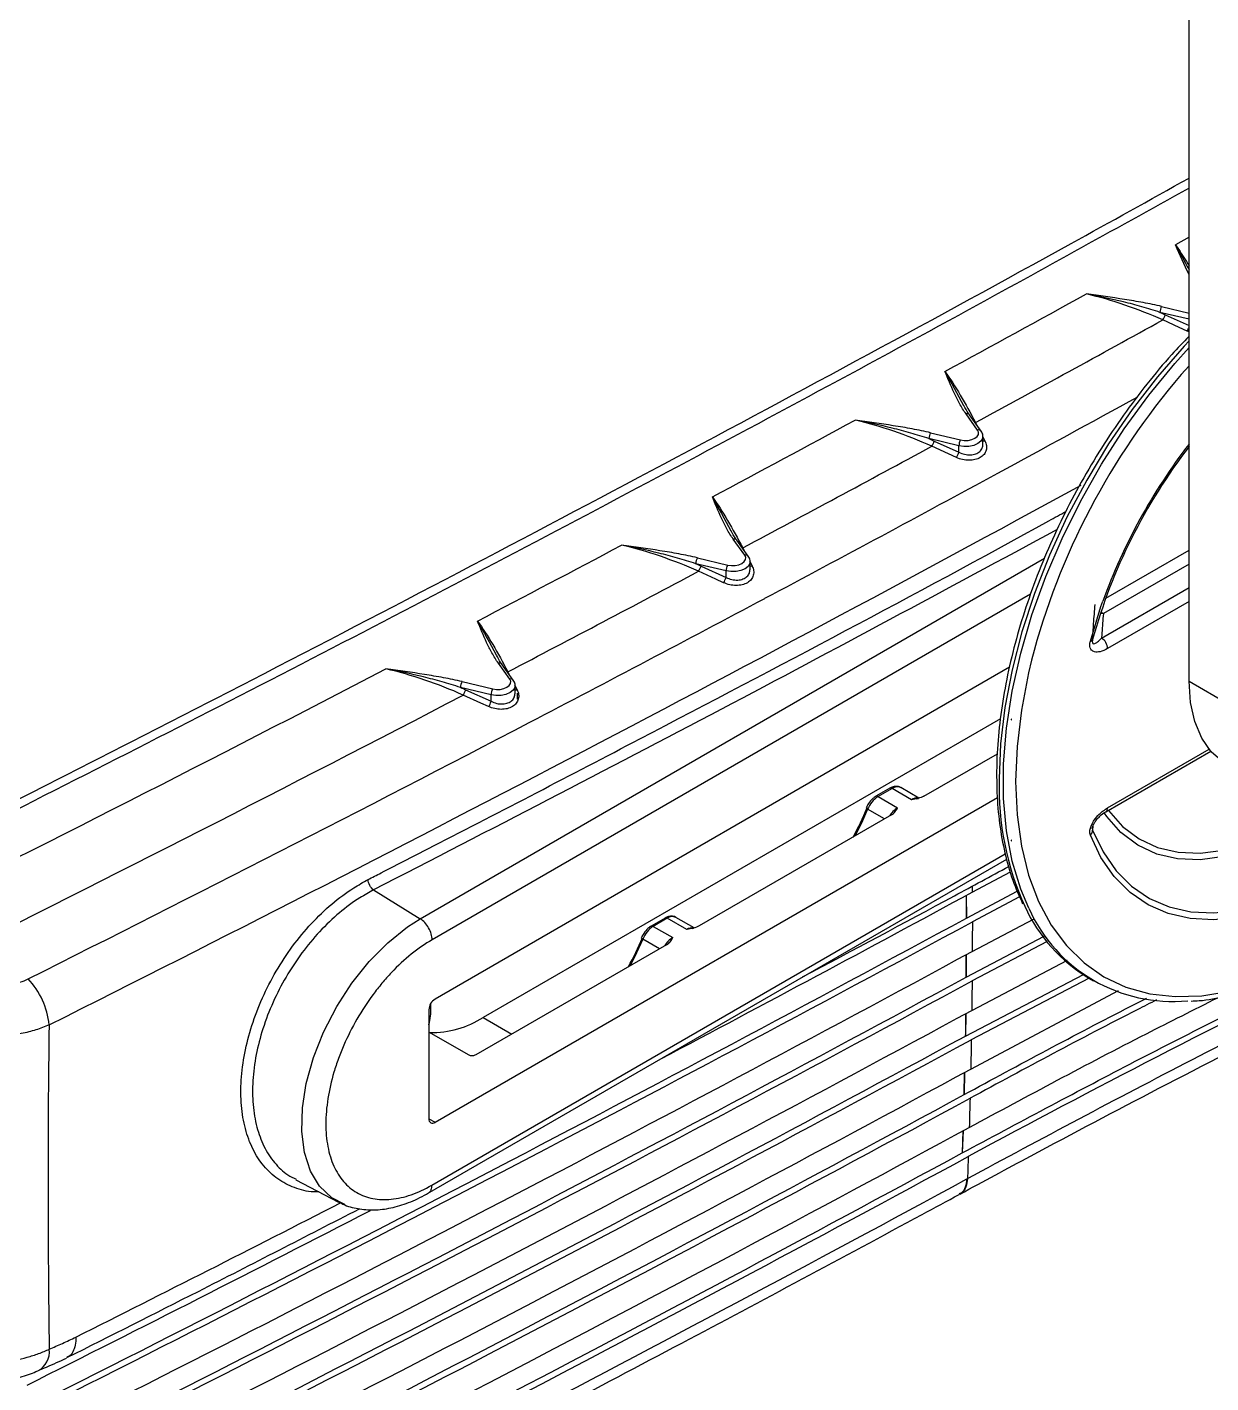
# Model space of a CAD drawing. Extents: x 14.8 to 109.8, y 1.6 to 86.6.
# Drawn here: x 20.906 to 24.984, y 4.463 to 9.132 of the extents above; entities that cross this region are included whole.
import ezdxf

# ---------------------------------------------------------------- set-up
doc = ezdxf.new("R2010")
doc.units = 0
doc.header["$MEASUREMENT"] = 0
doc.layers.add('OBJECT', color=7, linetype='CONTINUOUS')

msp = doc.modelspace()

# ---------------------------------------------------------------- linework, layer by layer
at = {"layer": 'OBJECT'}
for p, q in [((24.9089, 6.8791), (24.9089, 12.2887)), ((24.9089, 8.4081), (24.8621, 8.3821)), ((24.9089, 8.1254), (24.8088, 8.1493)), ((24.8145, 8.1696), (24.9089, 8.147)), ((24.8267, 8.1413), (24.9089, 8.1038)), ((24.9089, 8.0827), (24.9024, 8.0847)), ((24.9089, 7.9655), (24.8821, 7.935)), ((24.1806, 7.7439), (24.1408, 7.7995)), ((24.1928, 7.7404), (24.1529, 7.796)), ((24.1719, 7.7696), (24.1731, 7.7698)), ((24.1731, 7.7698), (24.1766, 7.763)), ((24.1161, 7.6897), (24.0129, 7.7144)), ((24.0187, 7.7346), (24.1218, 7.71)), ((24.0309, 7.7063), (24.1161, 7.6676)), ((24.199, 7.6952), (24.199, 7.7217)), ((24.199, 7.7197), (24.2057, 7.7069)), ((24.1161, 7.6676), (24.1161, 7.6897)), ((23.3785, 7.313), (23.339, 7.368)), ((23.3907, 7.3095), (23.3512, 7.3645)), ((23.3701, 7.3382), (23.3713, 7.3384)), ((23.3713, 7.3384), (23.3749, 7.3315)), ((24.6219, 7.1651), (24.9089, 7.3308)), ((22.2603, 6.0612), (24.4106, 7.3026)), ((23.3139, 7.2588), (23.2096, 7.2838)), ((23.2153, 7.304), (23.3197, 7.2791)), ((23.3969, 7.2644), (23.3969, 7.2908)), ((23.3969, 7.289), (23.4036, 7.2762)), ((23.2277, 7.2757), (23.3139, 7.2366)), ((23.3139, 7.2366), (23.3139, 7.2588)), ((24.9089, 7.2823), (24.6137, 7.1118)), ((24.6076, 7.0277), (24.9089, 7.2016)), ((24.3629, 7.1788), (22.3013, 5.9886)), ((24.9089, 7.1531), (24.6285, 6.9912)), ((24.2902, 6.9269), (22.3114, 5.7846)), ((22.5689, 6.8864), (22.5298, 6.9409)), ((22.5811, 6.8829), (22.542, 6.9374)), ((22.5608, 6.9111), (22.5621, 6.9113)), ((22.5621, 6.9113), (22.5658, 6.9042)), ((22.4045, 6.8777), (22.5101, 6.8525)), ((22.5873, 6.8379), (22.5873, 6.8642)), ((24.9089, 6.8791), (25.0433, 6.8016)), ((22.5043, 6.8322), (22.3988, 6.8575)), ((22.4169, 6.8494), (22.5043, 6.8098)), ((22.5043, 6.8098), (22.5043, 6.8322)), ((22.5873, 6.8626), (22.594, 6.8497)), ((22.5938, 6.8378), (22.5945, 6.8175)), ((24.2596, 6.75), (22.4776, 5.7212)), ((24.2964, 6.746), (24.2979, 6.7469)), ((24.2979, 6.7469), (24.2967, 6.7482)), ((24.6223, 6.4295), (24.9837, 6.6382)), ((24.6285, 6.4433), (24.978, 6.645)), ((23.9954, 6.4832), (24.249, 6.6295)), ((23.8783, 6.5105), (23.8302, 6.4827)), ((23.8858, 6.5097), (23.8377, 6.4819)), ((23.953, 6.4709), (23.8858, 6.5097)), ((23.9783, 6.4766), (23.9158, 6.5127)), ((22.3114, 5.36), (24.2488, 6.4784)), ((23.8377, 6.4819), (23.9048, 6.4431)), ((23.971, 6.4743), (23.9766, 6.4751)), ((23.8836, 6.4186), (23.2211, 6.0362)), ((23.8594, 6.4047), (23.8016, 6.438)), ((24.5777, 6.38), (24.5767, 6.3661)), ((24.2979, 6.3304), (24.2964, 6.3315)), ((24.2967, 6.3297), (24.2979, 6.3304)), ((22.2851, 5.1146), (24.2808, 6.2667)), ((22.3003, 5.1437), (24.2758, 6.2841)), ((24.1622, 6.1528), (24.2936, 6.2223)), ((24.1621, 6.1733), (24.1622, 6.1528)), ((22.0998, 6.1604), (22.2603, 6.0612)), ((24.1411, 6.1416), (24.1407, 6.064)), ((24.1417, 6.1419), (24.1419, 6.0633)), ((24.1419, 6.0633), (24.3174, 6.1564)), ((24.3254, 6.1371), (24.1624, 6.0507)), ((23.104, 6.0635), (23.0559, 6.0357)), ((23.1115, 6.0627), (23.0634, 6.0349)), ((23.0634, 6.0349), (23.1305, 5.9961)), ((23.1787, 6.0239), (23.1115, 6.0627)), ((23.204, 6.0296), (23.1415, 6.0657)), ((23.1967, 6.0273), (23.2023, 6.0281)), ((24.1622, 5.9487), (24.3735, 6.0601)), ((23.0852, 5.9577), (23.0274, 5.9911)), ((24.141, 5.8597), (24.4097, 6.0006)), ((24.4205, 5.9829), (24.1616, 5.847)), ((23.1093, 5.9717), (22.4515, 5.5919)), ((24.1401, 5.9369), (24.1398, 5.8604)), ((24.1415, 5.9377), (24.141, 5.8597)), ((24.1605, 5.7456), (24.4902, 5.9179)), ((24.1384, 5.657), (24.5458, 5.8691)), ((24.5654, 5.856), (24.1589, 5.6444)), ((24.5656, 5.8556), (24.5797, 5.8474)), ((24.157, 5.5435), (24.6662, 5.8136)), ((22.2902, 5.7478), (22.2902, 5.3722)), ((22.4776, 5.7212), (22.5765, 5.6641)), ((24.1396, 5.7345), (24.1384, 5.657)), ((22.4288, 5.591), (22.2902, 5.671)), ((24.1346, 5.5316), (24.1326, 5.4563)), ((24.1358, 5.5322), (24.134, 5.4554)), ((22.2902, 5.3722), (22.3114, 5.36)), ((24.1292, 5.3304), (24.1271, 5.2553)), ((24.1303, 5.331), (24.1278, 5.2549)), ((21.8321, 5.1621), (21.9791, 5.0854)), ((24.1173, 5.1121), (24.1194, 5.1133))]:
    msp.add_line(p, q, dxfattribs=at)
at = {"layer": 'OBJECT', "flags": 128}
for points in [[(24.9024, 8.0847), (24.8754, 8.097), (24.8183, 8.1231)], [(24.9089, 8.0512), (24.8919, 8.033), (24.8, 7.9275), (24.713, 7.8148), (24.6315, 7.696), (24.5565, 7.572), (24.4885, 7.4442), (24.4283, 7.3137), (24.3763, 7.1817), (24.3331, 7.0494), (24.2991, 6.9181), (24.2746, 6.7891), (24.2598, 6.6634), (24.2548, 6.5424)], [(24.3566, 6.0974), (24.3291, 6.1624), (24.2998, 6.2589), (24.2801, 6.3636), (24.2702, 6.4757), (24.2702, 6.5941), (24.2801, 6.7176), (24.2998, 6.8451), (24.3291, 6.9754), (24.3678, 7.1073), (24.4154, 7.2396), (24.4715, 7.3711), (24.5357, 7.5004), (24.6073, 7.6264), (24.6856, 7.7479), (24.77, 7.8639), (24.8596, 7.9731), (24.9089, 8.0279)], [(24.199, 7.7212), (24.1979, 7.715), (24.192, 7.7054), (24.1815, 7.6972), (24.1673, 7.6912), (24.1508, 7.6878), (24.1332, 7.6873), (24.1161, 7.6897)], [(24.1218, 7.71), (24.1346, 7.7081), (24.1478, 7.7085), (24.1603, 7.7111), (24.1709, 7.7156), (24.1787, 7.7217), (24.1832, 7.7289), (24.1838, 7.7365), (24.1806, 7.7439)], [(24.1077, 7.6494), (24.0808, 7.6617), (24.0225, 7.6881)], [(23.3969, 7.2903), (23.3957, 7.2841), (23.3898, 7.2745), (23.3793, 7.2663), (23.3652, 7.2603), (23.3486, 7.2569), (23.331, 7.2564), (23.3139, 7.2588)], [(23.3197, 7.2791), (23.3325, 7.2772), (23.3457, 7.2776), (23.3581, 7.2802), (23.3687, 7.2847), (23.3766, 7.2908), (23.381, 7.298), (23.3817, 7.3056), (23.3785, 7.313)], [(23.3056, 7.2184), (23.2786, 7.2306), (23.2193, 7.2575)], [(24.5689, 7.0172), (24.6056, 7.136), (24.6122, 7.1547)], [(24.6137, 7.1118), (24.6068, 7.1127), (24.6039, 7.1135)], [(24.5689, 7.0172), (24.5707, 7.0176), (24.5723, 7.018), (24.5737, 7.0186), (24.5749, 7.0193), (24.5757, 7.0201), (24.5763, 7.0209), (24.5767, 7.0219), (24.5767, 7.0229)], [(24.3665, 6.9514), (24.3562, 6.9085), (24.3314, 6.7799), (24.3164, 6.6547), (24.3114, 6.5342), (24.3164, 6.4194), (24.3314, 6.3115), (24.3562, 6.2116), (24.3905, 6.1205), (24.4341, 6.0392), (24.4866, 5.9685), (24.5473, 5.9089), (24.6159, 5.8612), (24.6914, 5.8257), (24.7734, 5.8028), (24.8609, 5.7928), (24.9531, 5.7957), (25.0491, 5.8114)], [(22.5873, 6.8637), (22.5862, 6.8575), (22.5802, 6.8479), (22.5697, 6.8397), (22.5556, 6.8337), (22.539, 6.8303), (22.5214, 6.8298), (22.5043, 6.8322)], [(22.5101, 6.8525), (22.5229, 6.8506), (22.5361, 6.851), (22.5485, 6.8536), (22.5591, 6.8581), (22.567, 6.8642), (22.5714, 6.8714), (22.5721, 6.879), (22.5689, 6.8864)], [(25.0384, 6.593), (25.0269, 6.6001), (24.9857, 6.636), (24.9527, 6.683), (24.9285, 6.74), (24.9138, 6.8059), (24.9089, 6.8791)], [(22.496, 6.7916), (22.4691, 6.8038), (22.4086, 6.8312)], [(25.7878, 6.5663), (25.7077, 6.47), (25.6224, 6.3805), (25.5337, 6.3003), (25.4429, 6.2303), (25.3509, 6.1713), (25.2588, 6.1241), (25.168, 6.0892), (25.0793, 6.067), (24.994, 6.0579), (24.913, 6.062), (24.8374, 6.0791), (24.768, 6.1091), (24.7058, 6.1516), (24.6514, 6.2062), (24.6056, 6.272), (24.5689, 6.3484)], [(25.4854, 6.5465), (25.4637, 6.5256), (25.3783, 6.4516), (25.2908, 6.3887), (25.2027, 6.3379), (25.1153, 6.2998), (25.0298, 6.2751), (24.9475, 6.2641), (24.8697, 6.267), (24.7976, 6.2838), (24.7322, 6.3141), (24.6744, 6.3576), (24.6252, 6.4136), (24.6178, 6.4242)], [(24.5767, 6.3661), (24.6128, 6.2911), (24.6578, 6.2265), (24.7112, 6.1729), (24.7723, 6.1311), (24.8404, 6.1017), (24.9147, 6.0848), (24.9942, 6.0809), (25.078, 6.0898), (25.165, 6.1116), (25.2543, 6.1458), (25.3446, 6.1922), (25.435, 6.2501), (25.5242, 6.3189), (25.6113, 6.3977), (25.6951, 6.4855), (25.7295, 6.5254)], [(24.6311, 6.4346), (24.6319, 6.4334), (24.6801, 6.3786), (24.7366, 6.336), (24.8007, 6.3063), (24.8714, 6.2899), (24.9475, 6.287), (25.0281, 6.2978), (25.1118, 6.322), (25.1974, 6.3593), (25.2837, 6.4091), (25.3693, 6.4707), (25.4226, 6.5154)], [(23.8016, 6.438), (23.7802, 6.39), (23.7576, 6.3459)], [(22.0007, 5.0765), (21.9555, 5.0998), (21.9137, 5.14), (21.8828, 5.1916), (21.8618, 5.2561), (21.8525, 5.3281), (21.8546, 5.4097), (21.8679, 5.4941), (21.893, 5.5836), (21.9276, 5.671), (21.9728, 5.7585), (22.0248, 5.8388), (22.085, 5.9144), (22.1486, 5.9787), (22.2171, 6.0337), (22.2603, 6.0612), (22.2603, 6.0612), (22.2603, 6.0612)], [(23.0274, 5.9911), (22.999, 5.9289), (22.9833, 5.8989)], [(23.0274, 5.9911), (23.0255, 5.9922), (23.024, 5.9933), (23.023, 5.9942), (23.0225, 5.995), (23.0225, 5.9955)], [(24.1435, 5.1649), (24.1435, 5.1649), (24.1456, 5.1661)]]:
    msp.add_lwpolyline(points, dxfattribs=at)
at = {"layer": 'OBJECT'}
for centre, radius, start, end in [((-29.1714, 105.7698), 111.3731, 298.556743, 298.842632), ((24.8484, 8.149), 0.0396, 148.7587, 179.5858), ((24.7532, 8.1642), 0.077, 327.6927, 342.6639), ((-29.1075, 105.8419), 111.6107, 298.514317, 298.891934), ((24.8383, 8.1254), 0.0759, 327.6297, 338.5663), ((26.7419, 6.333), 2.4546, 139.2598, 165.4076), ((-29.1979, 106.14), 112.1058, 298.474128, 298.754985), ((24.1443, 7.7888), 0.0113, 39.7285, 108.1946), ((-29.9366, 107.181), 112.9785, 298.093773, 298.376937), ((24.0525, 7.7141), 0.0396, 148.76, 179.5836), ((23.9576, 7.7291), 0.0767, 327.7281, 342.7341), ((24.1557, 7.6894), 0.0396, 148.76, 179.5836), ((24.1841, 7.7332), 0.0113, 39.6531, 108.1977), ((24.2028, 7.7211), 0.0144, 254.8257, 281.422), ((-29.8602, 107.2296), 113.1895, 298.052929, 298.4271), ((24.0428, 7.6904), 0.0768, 327.7299, 342.7292), ((26.4453, 6.5032), 1.9395, 142.3874, 164.4578), ((26.5021, 6.4701), 2.0101, 142.4286, 160.0856), ((-29.8114, 107.2724), 113.3937, 298.013783, 298.473872), ((-30.8582, 109.2123), 115.7717, 296.601243, 298.586875), ((-30.6592, 108.5398), 114.5175, 297.634815, 297.915491), ((23.3425, 7.3573), 0.0113, 39.7283, 108.1953), ((23.2492, 7.2835), 0.0396, 148.7599, 179.5859), ((23.382, 7.3023), 0.0113, 39.6499, 108.2009), ((-30.6028, 108.6255), 114.7706, 297.595591, 297.966418), ((23.1546, 7.2983), 0.0765, 327.7667, 342.8015), ((23.3535, 7.2585), 0.0396, 148.7599, 179.5859), ((23.4007, 7.2903), 0.0145, 254.8875, 281.53), ((23.2408, 7.2592), 0.0765, 327.769, 342.796), ((-30.5555, 108.6709), 114.9779, 297.557776, 298.013796), ((24.6339, 7.1445), 0.0385, 222.6071, 238.2084), ((24.5823, 6.9891), 0.0462, 2.6522, 56.7703), ((-31.9591, 111.0456), 117.3404, 296.482996, 297.455829), ((22.5333, 6.9302), 0.0113, 39.7263, 108.1968), ((22.4384, 6.8572), 0.0396, 148.7595, 179.585), ((22.5724, 6.8757), 0.0113, 39.6485, 108.2028), ((-31.8454, 111.0184), 117.4669, 296.514714, 297.507619), ((22.3441, 6.8719), 0.0763, 327.8107, 342.8685), ((22.5439, 6.8319), 0.0396, 148.7576, 179.5869), ((22.5911, 6.8639), 0.0145, 254.9459, 281.6277), ((22.4315, 6.8323), 0.0763, 327.8061, 342.8671), ((-31.6878, 110.8483), 117.4321, 296.608589, 297.55605), ((25.8011, 6.5397), 1.5188, 172.1095, 172.1914), ((25.2381, 6.5124), 0.9837, 178.2555, 204.5281), ((23.8814, 6.5036), 0.00754, 54.3823, 114.3074), ((23.9034, 6.4848), 0.0305, 66.0094, 125.3013), ((23.8869, 6.4047), 0.0916, 122.5672, 158.672), ((23.8333, 6.4758), 0.00755, 54.3839, 114.2942), ((23.9496, 6.3709), 0.085, 121.7929, 148.9871), ((23.9717, 6.4427), 0.0339, 80.9217, 123.6021), ((24.6138, 6.4416), 0.0148, 304.6581, 6.2758), ((22.9176, 6.8067), 0.9545, 330.8905, 337.5917), ((23.8043, 6.4458), 0.00818, 204.013, 251.4489), ((24.5524, 6.3663), 0.0244, 312.6512, 359.549), ((25.2005, 6.4788), 0.916, 189.254, 189.3687), ((-30.0147, 106.1287), 113.7116, 297.839941, 298.453264), ((24.8494, 6.3334), 0.5558, 204.3776, 239.2919), ((24.852, 6.3192), 0.5428, 204.1257, 275.5622), ((-30.9809, 107.8154), 115.7239, 296.629597, 298.446018), ((-30.9753, 107.8303), 115.7552, 296.629603, 298.446011), ((23.1127, 5.9578), 0.0916, 122.5671, 158.6719), ((23.059, 6.029), 0.00735, 53.5198, 115.1898), ((23.1071, 6.0566), 0.00754, 54.3823, 114.3074), ((23.1291, 6.0379), 0.0305, 66.0094, 125.3013), ((23.1975, 5.9957), 0.0339, 80.9217, 123.6021), ((22.1435, 6.3597), 0.9544, 330.89, 337.5921), ((23.1753, 5.9239), 0.085, 121.7924, 148.9877), ((-30.9738, 107.7251), 115.7515, 296.631234, 298.446022), ((-30.9788, 107.6062), 115.7176, 296.633273, 298.446025), ((20.7252, 5.6735), 0.2576, 4.9415, 44.4114), ((-30.9724, 107.6197), 115.7472, 296.633259, 298.446029), ((-30.9709, 107.5135), 115.7418, 296.635669, 298.44603), ((22.3362, 5.7457), 0.0461, 122.6061, 177.3939), ((22.297, 6.0072), 0.3382, 269.4565, 302.2718), ((-30.9753, 107.3923), 115.7048, 296.638473, 298.446021), ((-30.9693, 107.4065), 115.7352, 296.638458, 298.446021), ((-30.9668, 107.2973), 115.7259, 296.641626, 298.446023), ((-30.9711, 107.1749), 115.6868, 296.645217, 298.445998), ((-30.9648, 107.1885), 115.7166, 296.645185, 298.446004), ((22.3031, 5.3701), 0.0131, 170.787, 309.2022), ((-30.9619, 107.0776), 115.7047, 296.649124, 298.445993), ((-30.9659, 106.9534), 115.6629, 296.653511, 298.445964), ((-30.9602, 106.9683), 115.6942, 296.653475, 298.44596), ((-30.9587, 106.8844), 115.6854, 296.657044, 298.444722), ((-31.8953, 109.7342), 117.7781, 296.635473, 297.28125), ((-31.9224, 110.2713), 118.1978, 296.639424, 297.134791), ((20.9064, 4.5712), 0.0766, 298.8369, 5.7242)]:
    msp.add_arc(centre, radius, start, end, dxfattribs=at)
for points, knots in [([(20.7349, 6.4013), (20.7499, 6.4089), (20.8252, 6.4469), (21.141, 6.6068), (21.9197, 7.005), (23.1043, 7.6263), (24.1769, 8.2051), (24.7736, 8.5364), (24.9089, 8.6115)], [0, 0, 0, 0, 0.010594, 0.052969, 0.22247, 0.561523, 0.900577, 1, 1, 1, 1]), ([(24.9089, 8.577), (24.6447, 8.4306), (24.0164, 8.0827), (23.0086, 7.5424), (21.889, 6.9542), (21.1312, 6.5692), (20.7523, 6.3767)], [0, 0, 0, 0, 0.194775, 0.46307, 0.731535, 1, 1, 1, 1]), ([(24.9089, 8.2798), (24.8927, 8.3136), (24.8763, 8.3476), (24.8622, 8.3819), (24.8621, 8.3821)], [0, 0, 0, 0, 0.992687, 1, 1, 1, 1]), ([(24.8621, 8.3821), (24.8623, 8.3819), (24.8773, 8.3551), (24.8932, 8.3258), (24.9089, 8.2968)], [0, 0, 0, 0, 0.009215, 1, 1, 1, 1]), ([(24.8621, 8.3821), (24.8659, 8.3767), (24.8815, 8.3545), (24.8971, 8.329), (24.9089, 8.3097)], [0, 0, 0, 0, 0.241855, 1, 1, 1, 1]), ([(24.8145, 8.1696), (24.7937, 8.1745), (24.7725, 8.1789), (24.7297, 8.1868), (24.7081, 8.1904), (24.6431, 8.2007), (24.5994, 8.2067), (24.5557, 8.2127)], [0, 0, 0, 0, 0.25, 0.25, 0.5, 0.5, 1, 1, 1, 1]), ([(24.8183, 8.1231), (24.7753, 8.1425), (24.7318, 8.1596), (24.644, 8.1896), (24.5999, 8.2023), (24.5557, 8.2127)], [0, 0, 0, 0, 0.5, 0.5, 1, 1, 1, 1]), ([(24.8088, 8.1493), (24.7882, 8.1563), (24.7673, 8.1626), (24.7254, 8.1746), (24.7043, 8.1801), (24.6409, 8.1957), (24.5983, 8.2047), (24.5557, 8.2127)], [0, 0, 0, 0, 0.25, 0.25, 0.5, 0.5, 1, 1, 1, 1]), ([(24.9089, 8.0669), (24.889, 8.0463), (24.8391, 7.9945), (24.7634, 7.9034), (24.6823, 7.7958), (24.6066, 7.6826), (24.5366, 7.5651), (24.4731, 7.4443), (24.4166, 7.321), (24.3674, 7.1964), (24.3261, 7.0714), (24.2929, 6.9471), (24.2682, 6.8245), (24.2522, 6.7045), (24.2465, 6.6151), (24.2461, 6.566), (24.246, 6.5546)], [0, 0, 0, 0, 0.051302, 0.128397, 0.205471, 0.28253, 0.359584, 0.436638, 0.513698, 0.590772, 0.667867, 0.74499, 0.822149, 0.899349, 0.976593, 1, 1, 1, 1]), ([(24.1408, 7.7995), (24.1323, 7.8112), (24.125, 7.8232), (24.1116, 7.8474), (24.1055, 7.8596), (24.0883, 7.8964), (24.0783, 7.9211), (24.0682, 7.9458)], [0, 0, 0, 0, 0.25, 0.25, 0.5, 0.5, 1, 1, 1, 1]), ([(24.0682, 7.9458), (24.0859, 7.9209), (24.1035, 7.8936), (24.1386, 7.8348), (24.1559, 7.8033), (24.1731, 7.7698)], [0, 0, 0, 0, 0.5, 0.5, 1, 1, 1, 1]), ([(24.0682, 7.9458), (24.0683, 7.9456), (24.0889, 7.9089), (24.1106, 7.8688), (24.1322, 7.8289)], [0, 0, 0, 0, 0.006703, 1, 1, 1, 1]), ([(24.1531, 7.7961), (24.1518, 7.7978), (24.1439, 7.8082), (24.1382, 7.8192), (24.1334, 7.8283)], [0, 0, 0, 0, 0.1724395, 1, 1, 1, 1]), ([(24.0187, 7.7346), (23.9978, 7.7396), (23.9765, 7.744), (23.9335, 7.752), (23.9118, 7.7556), (23.8465, 7.7659), (23.8027, 7.772), (23.7587, 7.7781)], [0, 0, 0, 0, 0.25, 0.25, 0.5, 0.5, 1, 1, 1, 1]), ([(24.0225, 7.6881), (23.9794, 7.7076), (23.9357, 7.7248), (23.8475, 7.7549), (23.8032, 7.7676), (23.7587, 7.7781)], [0, 0, 0, 0, 0.5, 0.5, 1, 1, 1, 1]), ([(24.0129, 7.7144), (23.9922, 7.7214), (23.9713, 7.7278), (23.9292, 7.7397), (23.908, 7.7453), (23.8443, 7.761), (23.8015, 7.77), (23.7587, 7.7781)], [0, 0, 0, 0, 0.25, 0.25, 0.5, 0.5, 1, 1, 1, 1]), ([(24.2057, 7.7069), (24.2085, 7.7015), (24.2102, 7.6961), (24.2117, 7.6852), (24.2114, 7.6798), (24.2086, 7.6696), (24.2061, 7.6647), (24.1992, 7.6561), (24.1947, 7.6523), (24.1842, 7.6461), (24.1781, 7.6437), (24.165, 7.6405), (24.1579, 7.6397), (24.1434, 7.6398), (24.136, 7.6407), (24.1215, 7.644), (24.1144, 7.6463), (24.1077, 7.6494)], [0, 0, 0, 0, 0.125, 0.125, 0.25, 0.25, 0.375, 0.375, 0.5, 0.5, 0.625, 0.625, 0.75, 0.75, 0.875, 0.875, 1, 1, 1, 1]), ([(24.1983, 7.7211), (24.1986, 7.7227), (24.1995, 7.7296), (24.1957, 7.7357), (24.1928, 7.7404)], [0, 0, 0, 0, 0.241553, 1, 1, 1, 1]), ([(24.1161, 7.6676), (24.1226, 7.6649), (24.1355, 7.6594), (24.1563, 7.6576), (24.1748, 7.6611), (24.1889, 7.6697), (24.1976, 7.6815), (24.1984, 7.6908), (24.1987, 7.6952)], [0, 0, 0, 0, 0.176346, 0.351786, 0.521899, 0.686975, 0.850904, 1, 1, 1, 1]), ([(23.339, 7.368), (23.3306, 7.3797), (23.3233, 7.3917), (23.31, 7.4158), (23.3039, 7.428), (23.2868, 7.4646), (23.2768, 7.4892), (23.2668, 7.5139)], [0, 0, 0, 0, 0.25, 0.25, 0.5, 0.5, 1, 1, 1, 1]), ([(23.2668, 7.5139), (23.2844, 7.489), (23.302, 7.4618), (23.3369, 7.4032), (23.3542, 7.3718), (23.3713, 7.3384)], [0, 0, 0, 0, 0.5, 0.5, 1, 1, 1, 1]), ([(23.2668, 7.5139), (23.267, 7.5137), (23.2875, 7.477), (23.3091, 7.437), (23.3306, 7.3972)], [0, 0, 0, 0, 0.006692, 1, 1, 1, 1]), ([(24.9157, 5.7776), (24.9251, 5.778), (24.9643, 5.7794), (25.0364, 5.7935), (25.1312, 5.82), (25.2278, 5.8585), (25.3252, 5.9075), (25.4227, 5.9668), (25.5193, 6.036), (25.6143, 6.1144), (25.7068, 6.2012), (25.7963, 6.2959), (25.8818, 6.3976), (25.9628, 6.5054), (26.0386, 6.6186), (26.1085, 6.736), (26.172, 6.8569), (26.2286, 6.9801), (26.2777, 7.1047), (26.3192, 7.2297), (26.3519, 7.3539), (26.3724, 7.4496), (26.3791, 7.5025), (26.3808, 7.5156)], [0, 0, 0, 0, 0.01609, 0.066675, 0.117446, 0.168342, 0.219306, 0.270298, 0.321286, 0.372258, 0.42321, 0.474142, 0.525056, 0.575957, 0.626849, 0.677737, 0.728625, 0.779517, 0.830418, 0.881332, 0.932266, 0.983223, 1, 1, 1, 1]), ([(22.0806, 6.1957), (22.0956, 6.2034), (22.1702, 6.2416), (22.4835, 6.4024), (23.2548, 6.8038), (23.9836, 7.187), (24.4653, 7.4531), (24.4848, 7.4639)], [0, 0, 0, 0, 0.018397, 0.091983, 0.386332, 0.975129, 1, 1, 1, 1]), ([(24.4549, 7.4016), (24.0706, 7.1945), (23.2932, 6.7756), (22.5006, 6.367), (22.0998, 6.1604)], [0, 0, 0, 0, 0.494388, 1, 1, 1, 1]), ([(23.3514, 7.3646), (23.35, 7.3664), (23.3422, 7.3766), (23.3365, 7.3876), (23.3318, 7.3966)], [0, 0, 0, 0, 0.173133, 1, 1, 1, 1]), ([(23.2153, 7.304), (23.1944, 7.309), (23.173, 7.3134), (23.1298, 7.3215), (23.108, 7.3251), (23.0425, 7.3355), (22.9984, 7.3416), (22.9543, 7.3477)], [0, 0, 0, 0, 0.25, 0.25, 0.5, 0.5, 1, 1, 1, 1]), ([(23.2193, 7.2575), (23.1759, 7.277), (23.132, 7.2943), (23.0434, 7.3244), (22.9989, 7.3372), (22.9543, 7.3477)], [0, 0, 0, 0, 0.5, 0.5, 1, 1, 1, 1]), ([(23.2096, 7.2838), (23.1888, 7.2908), (23.1678, 7.2972), (23.1255, 7.3092), (23.1042, 7.3148), (23.0402, 7.3305), (22.9973, 7.3396), (22.9543, 7.3477)], [0, 0, 0, 0, 0.25, 0.25, 0.5, 0.5, 1, 1, 1, 1]), ([(23.3962, 7.2902), (23.3964, 7.2918), (23.3974, 7.2987), (23.3936, 7.3048), (23.3907, 7.3095)], [0, 0, 0, 0, 0.241537, 1, 1, 1, 1]), ([(23.4036, 7.2762), (23.4064, 7.2708), (23.4081, 7.2654), (23.4096, 7.2544), (23.4093, 7.249), (23.4065, 7.2388), (23.404, 7.2339), (23.3971, 7.2252), (23.3926, 7.2214), (23.3821, 7.2152), (23.376, 7.2128), (23.3629, 7.2096), (23.3558, 7.2088), (23.3413, 7.2088), (23.3339, 7.2097), (23.3193, 7.213), (23.3123, 7.2153), (23.3056, 7.2184)], [0, 0, 0, 0, 0.125, 0.125, 0.25, 0.25, 0.375, 0.375, 0.5, 0.5, 0.625, 0.625, 0.75, 0.75, 0.875, 0.875, 1, 1, 1, 1]), ([(23.3139, 7.2366), (23.3204, 7.2338), (23.3334, 7.2283), (23.3541, 7.2266), (23.3726, 7.2302), (23.3867, 7.2388), (23.3955, 7.2506), (23.3962, 7.26), (23.3966, 7.2644)], [0, 0, 0, 0, 0.176199, 0.351498, 0.521482, 0.686517, 0.850524, 1, 1, 1, 1]), ([(24.5767, 7.0229), (24.5779, 7.0409), (24.5804, 7.0812), (24.5835, 7.1215), (24.5853, 7.1437)], [0, 0, 0, 0, 0.447863, 1, 1, 1, 1]), ([(24.6137, 7.1118), (24.612, 7.0898), (24.6099, 7.0618), (24.608, 7.0337), (24.6076, 7.0277)], [0, 0, 0, 0, 0.786048, 1, 1, 1, 1]), ([(22.5298, 6.9409), (22.5214, 6.9526), (22.5142, 6.9645), (22.5009, 6.9885), (22.4948, 7.0006), (22.4779, 7.0372), (22.4679, 7.0617), (22.458, 7.0863)], [0, 0, 0, 0, 0.25, 0.25, 0.5, 0.5, 1, 1, 1, 1]), ([(22.458, 7.0863), (22.4755, 7.0615), (22.493, 7.0344), (22.5278, 6.9759), (22.5451, 6.9446), (22.5621, 6.9113)], [0, 0, 0, 0, 0.5, 0.5, 1, 1, 1, 1]), ([(22.458, 7.0863), (22.4581, 7.086), (22.4785, 7.0495), (22.5001, 7.0095), (22.5216, 6.9698)], [0, 0, 0, 0, 0.006683, 1, 1, 1, 1]), ([(24.6285, 6.9912), (24.6196, 6.9869), (24.6037, 6.9792), (24.5847, 6.9789), (24.5735, 6.9847), (24.568, 6.9936), (24.5662, 7.0043), (24.568, 7.0129), (24.5689, 7.0172)], [0, 0, 0, 0, 0.287076, 0.514337, 0.673472, 0.780844, 0.890501, 1, 1, 1, 1]), ([(24.5767, 7.0229), (24.5764, 7.0212), (24.5759, 7.0188), (24.5756, 7.0152), (24.5759, 7.0128), (24.5769, 7.01), (24.5794, 7.0078), (24.5854, 7.0085), (24.5951, 7.0145), (24.6031, 7.0229), (24.6076, 7.0277)], [0, 0, 0, 0, 0.057325, 0.083534, 0.139629, 0.165801, 0.256078, 0.41171, 0.662734, 1, 1, 1, 1]), ([(22.5422, 6.9375), (22.5408, 6.9392), (22.5331, 6.9494), (22.5274, 6.9603), (22.5228, 6.9692)], [0, 0, 0, 0, 0.173808, 1, 1, 1, 1]), ([(22.4045, 6.8777), (22.3835, 6.8828), (22.362, 6.8871), (22.3186, 6.8952), (22.2967, 6.8989), (22.2309, 6.9093), (22.1867, 6.9155), (22.1424, 6.9217)], [0, 0, 0, 0, 0.25, 0.25, 0.5, 0.5, 1, 1, 1, 1]), ([(22.4086, 6.8312), (22.365, 6.8507), (22.3209, 6.8681), (22.2319, 6.8983), (22.1872, 6.9111), (22.1424, 6.9217)], [0, 0, 0, 0, 0.5, 0.5, 1, 1, 1, 1]), ([(22.3988, 6.8575), (22.3779, 6.8645), (22.3568, 6.8709), (22.3143, 6.883), (22.293, 6.8886), (22.2287, 6.9044), (22.1855, 6.9135), (22.1424, 6.9217)], [0, 0, 0, 0, 0.25, 0.25, 0.5, 0.5, 1, 1, 1, 1]), ([(22.5866, 6.8636), (22.5868, 6.8652), (22.5878, 6.8721), (22.584, 6.8783), (22.5811, 6.8829)], [0, 0, 0, 0, 0.241554, 1, 1, 1, 1]), ([(22.594, 6.8497), (22.5968, 6.8443), (22.5986, 6.8389), (22.6001, 6.828), (22.5997, 6.8225), (22.597, 6.8123), (22.5945, 6.8074), (22.5876, 6.7987), (22.583, 6.7948), (22.5726, 6.7886), (22.5664, 6.7861), (22.5534, 6.7829), (22.5462, 6.7821), (22.5318, 6.7821), (22.5244, 6.783), (22.5098, 6.7862), (22.5028, 6.7886), (22.496, 6.7916)], [0, 0, 0, 0, 0.125, 0.125, 0.25, 0.25, 0.375, 0.375, 0.5, 0.5, 0.625, 0.625, 0.75, 0.75, 0.875, 0.875, 1, 1, 1, 1]), ([(22.5043, 6.8098), (22.5108, 6.8071), (22.5238, 6.8016), (22.5445, 6.7999), (22.563, 6.8035), (22.5771, 6.8122), (22.5859, 6.824), (22.5866, 6.8334), (22.587, 6.8379)], [0, 0, 0, 0, 0.176053, 0.351204, 0.521064, 0.686064, 0.850145, 1, 1, 1, 1]), ([(24.1278, 5.2549), (24.3195, 5.3573), (24.7028, 5.5624), (25.3427, 5.8847), (26.0388, 6.2198), (26.5492, 6.4474), (26.8012, 6.5598)], [0, 0, 0, 0, 0.223741, 0.447601, 0.72731, 1, 1, 1, 1]), ([(26.8426, 6.5565), (26.6084, 6.4538), (26.3765, 6.3494), (25.9175, 6.1372), (25.6904, 6.0293), (25.0165, 5.7006), (24.5772, 5.4746), (24.1484, 5.2422)], [0, 0, 0, 0, 0.25, 0.25, 0.5, 0.5, 1, 1, 1, 1]), ([(24.246, 6.5546), (24.2463, 6.535), (24.247, 6.4781), (24.255, 6.3878), (24.2733, 6.287), (24.2994, 6.194), (24.3238, 6.1391), (24.3357, 6.1123)], [0, 0, 0, 0, 0.117526, 0.340717, 0.564004, 0.787156, 1, 1, 1, 1]), ([(23.9161, 6.512), (23.9155, 6.5125), (23.9113, 6.5162), (23.9004, 6.5174), (23.8882, 6.5156), (23.8811, 6.5119), (23.8783, 6.5105)], [0, 0, 0, 0, 0.067102, 0.425619, 0.779238, 1, 1, 1, 1]), ([(23.8302, 6.4827), (23.8265, 6.4802), (23.8171, 6.4739), (23.8051, 6.4597), (23.7993, 6.4477), (23.7968, 6.4425)], [0, 0, 0, 0, 0.267863, 0.683102, 1, 1, 1, 1]), ([(23.8836, 6.4186), (23.8893, 6.4219), (23.8933, 6.426), (23.8998, 6.4344), (23.9023, 6.4388), (23.9048, 6.4431)], [0, 0, 0, 0, 0.5, 0.5, 1, 1, 1, 1]), ([(23.9954, 6.4832), (23.9897, 6.4799), (23.9827, 6.4776), (23.9681, 6.4738), (23.9605, 6.4724), (23.953, 6.4709)], [0, 0, 0, 0, 0.5, 0.5, 1, 1, 1, 1]), ([(24.5689, 6.3484), (24.5681, 6.3509), (24.5664, 6.3568), (24.5675, 6.3692), (24.5728, 6.3849), (24.5834, 6.4031), (24.6023, 6.4255), (24.6185, 6.4365), (24.6285, 6.4433)], [0, 0, 0, 0, 0.083132, 0.202862, 0.321967, 0.474086, 0.679174, 1, 1, 1, 1]), ([(24.5758, 6.3711), (24.5758, 6.3712), (24.5757, 6.3714), (24.5759, 6.3743), (24.577, 6.3785), (24.5792, 6.3843), (24.5834, 6.3923), (24.5911, 6.4033), (24.6038, 6.4167), (24.6152, 6.4258), (24.6216, 6.4291), (24.6222, 6.4294)], [0, 0, 0, 0, 0.049234, 0.104822, 0.160823, 0.222633, 0.316745, 0.453204, 0.663238, 0.96667, 1, 1, 1, 1]), ([(23.5777, 5.8608), (23.7525, 5.9537), (23.9901, 6.0801), (24.2258, 6.2077), (24.2881, 6.2414)], [0, 0, 0, 0, 0.73551, 1, 1, 1, 1]), ([(21.9107, 5.1211), (21.9047, 5.1209), (21.8748, 5.1197), (21.8263, 5.1333), (21.7682, 5.1627), (21.7196, 5.2077), (21.682, 5.2663), (21.6559, 5.3366), (21.6425, 5.417), (21.6416, 5.5048), (21.6539, 5.598), (21.6785, 5.6935), (21.7152, 5.7888), (21.7625, 5.881), (21.8195, 5.9675), (21.8844, 6.046), (21.9555, 6.1137), (22.0218, 6.1635), (22.0641, 6.1866), (22.0806, 6.1957)], [0, 0, 0, 0, 0.015764, 0.078788, 0.141781, 0.204773, 0.26773, 0.330687, 0.393628, 0.456568, 0.519498, 0.582429, 0.645328, 0.708227, 0.771072, 0.833917, 0.896721, 0.959526, 1, 1, 1, 1]), ([(22.0998, 6.1604), (22.0949, 6.1638), (22.0901, 6.1694), (22.0831, 6.1823), (22.0809, 6.1895), (22.0806, 6.1957)], [0, 0, 0, 0, 0.5, 0.5, 1, 1, 1, 1]), ([(22.0998, 6.1604), (22.0998, 6.1604), (22.0849, 6.1518), (22.0434, 6.13), (21.981, 6.0829), (21.9132, 6.0188), (21.8511, 5.9439), (21.797, 5.8619), (21.7517, 5.7737), (21.717, 5.6834), (21.6934, 5.5919), (21.6819, 5.5036), (21.6827, 5.4193), (21.6956, 5.343), (21.7205, 5.2754), (21.7567, 5.2203), (21.7947, 5.1822), (21.8232, 5.1687), (21.8331, 5.164)], [0, 0, 0, 0, 0.000002, 0.045417, 0.114894, 0.186384, 0.255917, 0.327472, 0.397085, 0.468723, 0.538388, 0.610076, 0.679757, 0.751459, 0.821148, 0.892857, 0.962564, 1, 1, 1, 1]), ([(23.1418, 6.065), (23.1412, 6.0655), (23.137, 6.0692), (23.1261, 6.0705), (23.1139, 6.0686), (23.1068, 6.0649), (23.104, 6.0635)], [0, 0, 0, 0, 0.0671021, 0.4256135, 0.7792378, 1, 1, 1, 1]), ([(22.3013, 5.9886), (22.3013, 5.9949), (22.3002, 6.0018), (22.2962, 6.0158), (22.2932, 6.0229), (22.2856, 6.0362), (22.2811, 6.0425), (22.2712, 6.0533), (22.2658, 6.0579), (22.2603, 6.0612)], [0, 0, 0, 0, 0.25, 0.25, 0.5, 0.5, 0.75, 0.75, 1, 1, 1, 1]), ([(23.0559, 6.0357), (23.0522, 6.0332), (23.0428, 6.0269), (23.0308, 6.0128), (23.025, 6.0007), (23.0225, 5.9955)], [0, 0, 0, 0, 0.267868, 0.683106, 1, 1, 1, 1]), ([(23.2211, 6.0362), (23.2154, 6.0329), (23.2084, 6.0306), (23.1939, 6.0269), (23.1862, 6.0254), (23.1787, 6.0239)], [0, 0, 0, 0, 0.5, 0.5, 1, 1, 1, 1]), ([(22.3013, 5.9886), (22.2771, 5.9747), (22.253, 5.958), (22.2061, 5.9201), (22.1834, 5.899), (22.1501, 5.8639), (22.1392, 5.8516), (22.118, 5.8263), (22.1078, 5.8133), (22.0781, 5.7732), (22.0596, 5.7451), (22.0255, 5.6859), (22.0103, 5.6559), (21.9905, 5.6101), (21.9843, 5.5948), (21.973, 5.5638), (21.9678, 5.5481), (21.954, 5.5019), (21.947, 5.4716), (21.94, 5.4269), (21.9382, 5.4121), (21.9358, 5.383), (21.9352, 5.3689), (21.9351, 5.3275), (21.9374, 5.3015), (21.9444, 5.2646), (21.9473, 5.2528), (21.9542, 5.2303), (21.9622, 5.209), (21.9724, 5.19), (21.9837, 5.1721), (21.9899, 5.1636), (22.0099, 5.1405), (22.025, 5.128), (22.0502, 5.1133), (22.0591, 5.1092), (22.0777, 5.1022), (22.0874, 5.0995), (22.1172, 5.0937), (22.1382, 5.0929), (22.1714, 5.0961), (22.1828, 5.098), (22.2058, 5.1032), (22.2174, 5.1066), (22.2524, 5.1188), (22.2761, 5.1297), (22.3003, 5.1437)], [0, 0, 0, 0, 0.0625, 0.0625, 0.125, 0.125, 0.15625, 0.15625, 0.1875, 0.1875, 0.25, 0.25, 0.3125, 0.3125, 0.34375, 0.34375, 0.375, 0.375, 0.4375, 0.4375, 0.46875, 0.46875, 0.5, 0.5, 0.5625, 0.5625, 0.59375, 0.59375, 0.625, 0.65625, 0.65625, 0.6875, 0.6875, 0.75, 0.75, 0.78125, 0.78125, 0.8125, 0.8125, 0.875, 0.875, 0.90625, 0.90625, 0.9375, 0.9375, 1, 1, 1, 1]), ([(23.1093, 5.9717), (23.115, 5.9749), (23.119, 5.979), (23.1255, 5.9874), (23.128, 5.9918), (23.1305, 5.9961)], [0, 0, 0, 0, 0.5, 0.5, 1, 1, 1, 1]), ([(24.1456, 5.1661), (24.4001, 5.304), (24.6585, 5.4411), (25.1823, 5.7114), (25.4478, 5.8446), (25.7167, 5.975)], [0, 0, 0, 0, 0.5, 0.5, 1, 1, 1, 1]), ([(24.1203, 5.1129), (24.201, 5.1566), (24.4267, 5.279), (24.8117, 5.4815), (25.2541, 5.7084), (25.5531, 5.8542), (25.6915, 5.9216)], [0, 0, 0, 0, 0.158334, 0.44299, 0.742144, 1, 1, 1, 1]), ([(20.6573, 5.8715), (20.6767, 5.8606), (20.6973, 5.8518), (20.73, 5.8417), (20.7412, 5.839), (20.7634, 5.8347), (20.7746, 5.8332), (20.797, 5.8315), (20.8083, 5.8313), (20.8302, 5.8323), (20.8409, 5.8334), (20.8617, 5.837), (20.8719, 5.8395), (20.8913, 5.8457), (20.9005, 5.8495), (20.9092, 5.8538)], [0, 0, 0, 0, 0.25, 0.25, 0.375, 0.375, 0.5, 0.5, 0.625, 0.625, 0.75, 0.75, 0.875, 0.875, 1, 1, 1, 1]), ([(22.2902, 5.6958), (22.2903, 5.6962), (22.2956, 5.7157), (22.2981, 5.7407), (22.2965, 5.7629), (22.2961, 5.768)], [0, 0, 0, 0, 0.014222, 0.772182, 1, 1, 1, 1]), ([(24.134, 5.4554), (24.3237, 5.558), (24.5309, 5.6701), (24.7447, 5.778), (24.7629, 5.7872)], [0, 0, 0, 0, 0.915051, 1, 1, 1, 1]), ([(24.1517, 5.3424), (24.3535, 5.451), (24.635, 5.6025), (24.9258, 5.7479), (25.008, 5.789)], [0, 0, 0, 0, 0.717305, 1, 1, 1, 1]), ([(24.7969, 5.7813), (24.7748, 5.7702), (24.5564, 5.6601), (24.3448, 5.5457), (24.1545, 5.4428)], [0, 0, 0, 0, 0.101034, 1, 1, 1, 1]), ([(20.9818, 5.6957), (20.9675, 5.689), (20.9523, 5.6832), (20.9202, 5.6732), (20.9034, 5.669), (20.869, 5.6626), (20.8513, 5.6604), (20.815, 5.6576), (20.7963, 5.6572), (20.7591, 5.6582), (20.7405, 5.6596), (20.7126, 5.6631), (20.7033, 5.6645), (20.6847, 5.6678), (20.6754, 5.6696), (20.6295, 5.68), (20.5947, 5.6915), (20.5617, 5.7062)], [0, 0, 0, 0, 0.125, 0.125, 0.25, 0.25, 0.375, 0.375, 0.5, 0.5, 0.625, 0.625, 0.6875, 0.6875, 0.75, 0.75, 1, 1, 1, 1]), ([(24.1392, 5.7342), (24.1392, 5.7207), (24.1392, 5.6948), (24.1384, 5.6694), (24.138, 5.6573)], [0, 0, 0, 0, 0.521124, 1, 1, 1, 1]), ([(22.4515, 5.5919), (22.4485, 5.5902), (22.4446, 5.589), (22.4362, 5.5885), (22.4318, 5.5893), (22.4288, 5.591)], [0, 0, 0, 0, 0.5, 0.5, 1, 1, 1, 1]), ([(22.3003, 5.1437), (22.2996, 5.1379), (22.2982, 5.1264), (22.2926, 5.1174), (22.2879, 5.1164), (22.2876, 5.1163)], [0, 0, 0, 0, 0.485348, 0.970694, 1, 1, 1, 1]), ([(24.1435, 5.1649), (24.1422, 5.1551), (24.1396, 5.1354), (24.1292, 5.1181), (24.1196, 5.1144), (24.1169, 5.1133)], [0, 0, 0, 0, 0.417836, 0.835673, 1, 1, 1, 1]), ([(24.1456, 5.1661), (24.1443, 5.1563), (24.1417, 5.1366), (24.1314, 5.1194), (24.122, 5.1157), (24.1194, 5.1147)], [0, 0, 0, 0, 0.421391, 0.842782, 1, 1, 1, 1]), ([(20.9175, 3.4426), (21.075, 3.5219), (21.5315, 3.752), (22.2809, 4.1368), (23.1474, 4.5908), (23.7576, 4.9172), (24.0748, 5.0889), (24.1175, 5.112)], [0, 0, 0, 0, 0.145343, 0.421475, 0.697609, 0.959209, 1, 1, 1, 1]), ([(21.9788, 5.0872), (21.9839, 5.0841), (22.0043, 5.0716), (22.0459, 5.0613), (22.1011, 5.0565), (22.1599, 5.0637), (22.2203, 5.0819), (22.2642, 5.1025), (22.2859, 5.1151), (22.2877, 5.1161)], [0, 0, 0, 0, 0.059747, 0.238399, 0.416495, 0.600723, 0.78861, 0.982594, 1, 1, 1, 1]), ([(21.0432, 4.5497), (21.1944, 4.6256), (21.5321, 4.7953), (21.8664, 4.9673), (22.051, 5.0623)], [0, 0, 0, 0, 0.44763, 1, 1, 1, 1]), ([(20.8201, 4.5329), (20.8502, 4.5372), (20.8788, 4.5432), (20.9197, 4.5547), (20.9331, 4.559), (20.9587, 4.5684), (20.9709, 4.5735), (20.9825, 4.5789)], [0, 0, 0, 0, 0.5, 0.5, 0.75, 0.75, 1, 1, 1, 1]), ([(20.9825, 4.5789), (20.9979, 4.5855), (21.0132, 4.5919), (21.0438, 4.6056), (21.0591, 4.613), (21.0745, 4.6206)], [0, 0, 0, 0, 0.5, 0.5, 1, 1, 1, 1]), ([(21.0745, 4.6206), (21.0741, 4.6109), (21.0732, 4.5914), (21.0643, 4.5691), (21.054, 4.555), (21.0453, 4.5516), (21.0427, 4.5506)], [0, 0, 0, 0, 0.292306, 0.584612, 0.876919, 1, 1, 1, 1]), ([(20.9427, 4.5047), (20.9529, 4.5088), (20.987, 4.5227), (21.0192, 4.5376), (21.0418, 4.5481)], [0, 0, 0, 0, 0.298218, 1, 1, 1, 1]), ([(20.8079, 4.4671), (20.8114, 4.4676), (20.8371, 4.4708), (20.8805, 4.481), (20.9234, 4.4954), (20.9411, 4.5033), (20.9432, 4.5042)], [0, 0, 0, 0, 0.0720591, 0.5269411, 0.9418893, 1, 1, 1, 1])]:
    msp.add_open_spline(points, degree=3, knots=knots, dxfattribs=at)
for points in [[(24.8088, 8.1493), (24.8148, 8.1467), (24.8207, 8.144), (24.8267, 8.1413)], [(24.0129, 7.7144), (24.0189, 7.7118), (24.0249, 7.7091), (24.0309, 7.7063)], [(23.2096, 7.2838), (23.2156, 7.2811), (23.2217, 7.2784), (23.2277, 7.2757)], [(22.3988, 6.8575), (22.4049, 6.8548), (22.4109, 6.8521), (22.4169, 6.8494)], [(24.1624, 6.0507), (24.1624, 6.0166), (24.1624, 5.9827), (24.1622, 5.9487)], [(24.1616, 5.847), (24.1613, 5.8132), (24.1609, 5.7794), (24.1605, 5.7456)], [(20.9818, 5.6957), (20.9767, 5.3133), (20.977, 4.9405), (20.9825, 4.5789)], [(24.1589, 5.6444), (24.1583, 5.6107), (24.1577, 5.5771), (24.157, 5.5435)], [(24.1545, 5.4428), (24.1537, 5.4093), (24.1527, 5.3758), (24.1517, 5.3424)], [(24.1484, 5.2422), (24.1475, 5.2168), (24.1466, 5.1914), (24.1456, 5.1661)]]:
    msp.add_open_spline(points, degree=3, dxfattribs=at)

doc.saveas('drawing.dxf')
